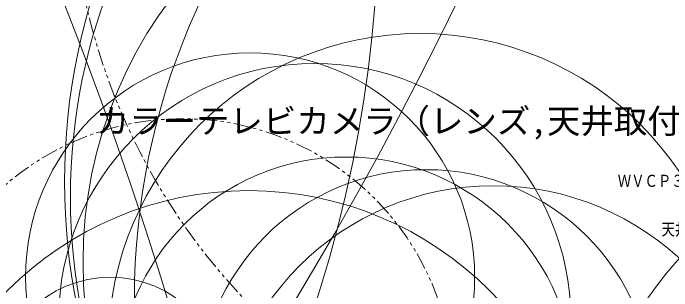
# Model space of a CAD drawing. Units: millimetres, scale not verified. Extents: x -944 to 619, y -1204 to 694.
# Drawn here: x -45.6 to 33.2, y 34.5 to 67.8 of the extents above; entities that cross this region are included whole.
import ezdxf
from ezdxf.enums import TextEntityAlignment as Align

# ---------------------------------------------------------------- set-up
doc = ezdxf.new("R2010")
doc.units = ezdxf.units.MM
doc.header["$LTSCALE"] = 0.125
doc.linetypes.add('USER3', pattern=[31.75, 15.875, -3.175, 3.175, -3.175, 3.175, -3.175])
doc.layers.add('0-0_0', color=1, linetype='USER3', lineweight=18)
doc.layers.add('0-5_GAIKEI', color=1, linetype='Continuous', lineweight=18)
doc.layers.add('0-1_MOJI1', color=7, linetype='Continuous')
doc.layers.add('0-3_TOUROKU', color=7, linetype='Continuous')
doc.styles.add('ＭＳ ゴシック', font='')
doc.styles.get('ＭＳ ゴシック').set_extended_font_data('MS Gothic')

msp = doc.modelspace()

# ---------------------------------------------------------------- linework, layer by layer
at = {"layer": '0-0_0'}
for centre, radius in [((37.2604, 85.798), 76.0771), ((-25.3569, 22.7344), 32.3824)]:
    msp.add_circle(centre, radius, dxfattribs=at)
at = {"layer": '0-5_GAIKEI'}
for centre, radius in [((-385.3387, 258.3958), 435.9395), ((12.0647, 337.5754), 329.626), ((-475.5269, -103.0782), 468.57), ((-157.9352, 81.1549), 156.056), ((53.0455, 33.5269), 84.1861), ((31.4491, 45.6947), 70.246), ((15.5211, 37.9494), 52.807), ((-17.2901, 36.1419), 26.8745), ((63.991, 10.694), 40.7413), ((11.8172, 14.2735), 32.8233), ((-17.476, 5.7775), 40.7261), ((57.1152, 5.6214), 33.8655)]:
    msp.add_circle(centre, radius, dxfattribs=at)
at = {"layer": '0-5_GAIKEI', "color": 7}
for centre, radius in [((35.9348, 47.5829), 75.4299), ((3.0691, 28.0511), 37.2882), ((-9.5544, 31.1058), 30.6431), ((-5.7806, 23.2089), 27.3248), ((3.7784, 21.8137), 27.2009), ((-34.0152, 22.4754), 13.6468)]:
    msp.add_circle(centre, radius, dxfattribs=at)

# ---------------------------------------------------------------- texts
at = {"layer": '0-1_MOJI1', "style": 'ＭＳ ゴシック'}
msp.add_text('カラーテレビカメラ（レンズ,天井取付金具付）', height=2.933, dxfattribs=at).set_placement((-35.763, 52.5033), align=Align.BOTTOM_LEFT)
at = {"layer": '0-3_TOUROKU', "style": 'ＭＳ ゴシック', "width": 0.8}
for s, p in [('ＷＶＣＰ３０－２+ＷＶＬＺＡ６１＿２Ｓ', (26.717, 46.5033)), ('天井取付金具・落下防止ワイヤー付', (31.9436, 40.7033))]:
    msp.add_text(s, height=1.466, dxfattribs=at).set_placement(p, align=Align.BOTTOM_LEFT)

doc.saveas('drawing.dxf')
